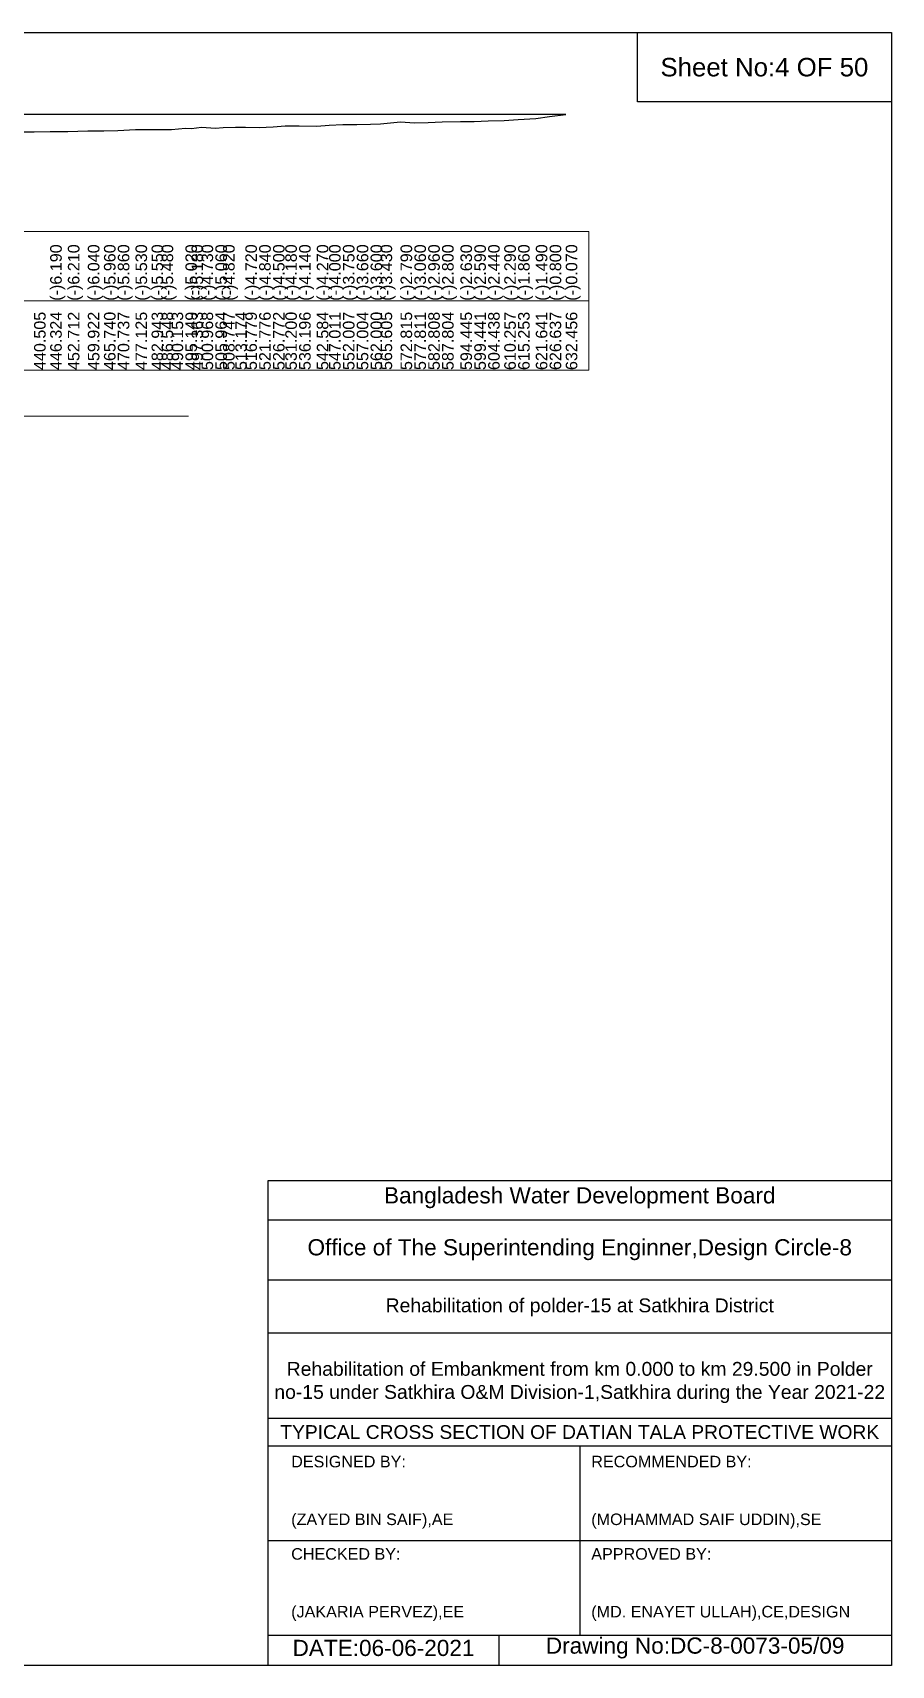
# Model space of a CAD drawing. Header units: inches. Extents: x 89000 to 845000, y -7071 to 18.
# Drawn here: x 151280 to 155000, y -7071 to 0 of the extents above; entities that cross this region are included whole.
import ezdxf

# ---------------------------------------------------------------- set-up
doc = ezdxf.new("R2010")
doc.units = ezdxf.units.IN
doc.header["$LTSCALE"] = 7
doc.header["$MEASUREMENT"] = 0
for name, color, linetype, lineweight in [('Cross section Data Border', 7, 'Continuous', 9), ('Cross Section Labels', 7, 'Continuous', 9), ('Existing_Bed_Level for Xsection', 7, 'Continuous', 25), ('Long Section Labels', 7, 'Continuous', 9)]:
    doc.layers.add(name, color=color, linetype=linetype, lineweight=lineweight)
doc.styles.get("Standard").update_dxf_attribs({"font": 'arial.ttf'})

msp = doc.modelspace()

# ---------------------------------------------------------------- linework, layer by layer
for points in [[(145000, 0), (155000, 0), (155000, -7071), (145000, -7071)], [(153900, 0), (155000, 0), (155000, -300), (153900, -300)]]:
    msp.add_lwpolyline(points, close=True)
for points in [[(152300, -7071), (152300, -4971), (155000, -4971)], [(152300, -5141), (155000, -5141)], [(152300, -5401), (155000, -5401)], [(152300, -5631), (155000, -5631)], [(152300, -6001), (155000, -6001)], [(152300, -6121), (155000, -6121)], [(153650, -6121), (153650, -6941)], [(152300, -6531), (155000, -6531)], [(152300, -6941), (155000, -6941)], [(153300, -6941), (153300, -7071)]]:
    msp.add_lwpolyline(points)
at = {"layer": 'Cross section Data Border'}
msp.add_lwpolyline([(145100, -861.28), (153689.46638, -861.28), (153689.46638, -1461.28), (145100, -1461.28)], close=True, dxfattribs=at)
msp.add_lwpolyline([(145100, -1161.28), (153689.46638, -1161.28)], dxfattribs=at)
at = {"layer": 'Cross Section Labels'}
msp.add_lwpolyline([(147634.73319, -1661.28), (149794.73319, -1661.28), (151954.73319, -1661.28)], dxfattribs=at)
at = {"layer": 'Existing_Bed_Level for Xsection'}
for points in [[(146000, -353.28), (153589.46638, -353.28)], [(151209.40995, -429.48), (151286.0647, -429.72), (151355.88648, -427.56), (151432.54195, -427.8), (151519.06079, -425.76), (151588.88325, -424.8), (151648.83988, -423.6), (151725.49666, -419.64), (151795.31673, -419.88), (151838.57654, -419.04), (151881.83645, -419.04), (151941.79367, -413.52), (151968.35656, -415.44), (152011.61675, -410.04), (152071.57311, -414), (152104.96978, -411.12), (152158.09321, -410.04), (152201.3534, -409.92), (152261.30977, -411.36), (152321.26696, -407.28), (152374.39503, -403.44), (152434.35032, -402.96), (152511.00361, -404.52), (152564.13163, -401.28), (152624.08696, -398.28), (152684.04309, -397.2), (152744, -396.48), (152787.25983, -394.44), (152873.77975, -386.76), (152933.73665, -390), (152993.6943, -388.8), (153053.65267, -386.88), (153133.34143, -384.84), (153193.29688, -384.36), (153253.25306, -382.56), (153323.07804, -380.76), (153383.03352, -375.6), (153459.68686, -371.16), (153519.64467, -362.88), (153589.46638, -354.12)]]:
    msp.add_lwpolyline(points, dxfattribs=at)

# ---------------------------------------------------------------- texts
at = {"attachment_point": 5}
for s, insert, char_height in [('Sheet No:4 OF 50', (154450, -150), 80), ('Bangladesh Water Development Board', (153650, -5046), 70), ('Office of The Superintending Enginner,Design Circle-8', (153650, -5271), 70)]:
    msp.add_mtext(s, dxfattribs=dict(at, insert=insert, char_height=char_height))
for s, insert, char_height, width, attachment_point in [('Rehabilitation of polder-15 at Satkhira District', (153650, -5521), 60, 2800, 5), ('Rehabilitation of Embankment from km 0.000 to km 29.500 in Polder no-15 under Satkhira O&M Division-1,Satkhira during the Year 2021-22', (153650, -5846), 60, 2700, 5), ('TYPICAL CROSS SECTION OF DATIAN TALA PROTECTIVE WORK', (153650, -6061), 59.5765532, 2800, 5), ('DESIGNED BY:^J^J^J(ZAYED BIN SAIF),AE', (152400, -6321), 50, 1400, 4), ('RECOMMENDED BY:^J^J^J(MOHAMMAD SAIF UDDIN),SE', (153700, -6321), 50, 1400, 4), ('CHECKED BY:^J^J^J(JAKARIA PERVEZ),EE', (152400, -6721), 50, 1400, 4), ('APPROVED BY:^J^J^J(MD. ENAYET ULLAH),CE,DESIGN', (153700, -6721), 50, 1400, 4), ('DATE:06-06-2021', (152800, -6996), 70, 1400, 5), ('Drawing No:DC-8-0073-05/09', (154150, -6996), 70, 2200, 5)]:
    msp.add_mtext(s, dxfattribs=dict(insert=insert, char_height=char_height, width=width, attachment_point=attachment_point))
at = {"layer": 'Long Section Labels', "char_height": 50, "attachment_point": 1, "rotation": 90}
for s, insert in [('(-)6.190', (151355.88648, -1161.28)), ('(-)6.210', (151432.54195, -1161.28)), ('(-)6.040', (151519.06079, -1161.28)), ('(-)5.960', (151588.88325, -1161.28)), ('(-)5.860', (151648.83988, -1161.28)), ('(-)5.530', (151725.49666, -1161.28)), ('(-)5.550', (151795.31673, -1161.28)), ('(-)5.480', (151838.57654, -1161.28)), ('(-)5.480', (151838.57654, -1161.28)), ('(-)5.020', (151941.79367, -1161.28)), ('(-)5.180', (151968.35656, -1161.28)), ('(-)4.730', (152011.61675, -1161.28)), ('(-)4.730', (152011.61675, -1161.28)), ('(-)5.060', (152071.57311, -1161.28)), ('(-)4.820', (152104.96978, -1161.28)), ('(-)4.720', (152201.3534, -1161.28)), ('(-)4.840', (152261.30977, -1161.28)), ('(-)4.500', (152321.26696, -1161.28)), ('(-)4.180', (152374.39503, -1161.28)), ('(-)4.140', (152434.35032, -1161.28)), ('(-)4.270', (152511.00361, -1161.28)), ('(-)4.000', (152564.13163, -1161.28)), ('(-)3.750', (152624.08696, -1161.28)), ('(-)3.660', (152684.04309, -1161.28)), ('(-)3.600', (152744, -1161.28)), ('(-)3.430', (152787.25983, -1161.28)), ('(-)2.790', (152873.77975, -1161.28)), ('(-)3.060', (152933.73665, -1161.28)), ('(-)2.960', (152993.6943, -1161.28)), ('(-)2.800', (153053.65267, -1161.28)), ('(-)2.630', (153133.34143, -1161.28)), ('(-)2.590', (153193.29688, -1161.28)), ('(-)2.440', (153253.25306, -1161.28)), ('(-)2.290', (153323.07804, -1161.28)), ('(-)1.860', (153383.03352, -1161.28)), ('(-)1.490', (153459.68686, -1161.28)), ('(-)0.800', (153519.64467, -1161.28)), ('(-)0.070', (153589.46638, -1161.28)), ('440.505', (151286.0647, -1461.28)), ('446.324', (151355.88648, -1461.28)), ('452.712', (151432.54195, -1461.28)), ('459.922', (151519.06079, -1461.28)), ('465.740', (151588.88325, -1461.28)), ('470.737', (151648.83988, -1461.28)), ('477.125', (151725.49666, -1461.28)), ('482.943', (151795.31673, -1461.28)), ('486.548', (151838.57654, -1461.28)), ('490.153', (151881.83645, -1461.28)), ('495.149', (151941.79367, -1461.28)), ('497.363', (151968.35656, -1461.28)), ('500.968', (152011.61675, -1461.28)), ('505.964', (152071.57311, -1461.28)), ('508.747', (152104.96978, -1461.28)), ('513.174', (152158.09321, -1461.28)), ('516.779', (152201.3534, -1461.28)), ('521.776', (152261.30977, -1461.28)), ('526.772', (152321.26696, -1461.28)), ('531.200', (152374.39503, -1461.28)), ('536.196', (152434.35032, -1461.28)), ('542.584', (152511.00361, -1461.28)), ('547.011', (152564.13163, -1461.28)), ('552.007', (152624.08696, -1461.28)), ('557.004', (152684.04309, -1461.28)), ('562.000', (152744, -1461.28)), ('565.605', (152787.25983, -1461.28)), ('572.815', (152873.77975, -1461.28)), ('577.811', (152933.73665, -1461.28)), ('582.808', (152993.6943, -1461.28)), ('587.804', (153053.65267, -1461.28)), ('594.445', (153133.34143, -1461.28)), ('599.441', (153193.29688, -1461.28)), ('604.438', (153253.25306, -1461.28)), ('610.257', (153323.07804, -1461.28)), ('615.253', (153383.03352, -1461.28)), ('621.641', (153459.68686, -1461.28)), ('626.637', (153519.64467, -1461.28)), ('632.456', (153589.46638, -1461.28))]:
    msp.add_mtext(s, dxfattribs=dict(at, insert=insert))

doc.saveas('drawing.dxf')
